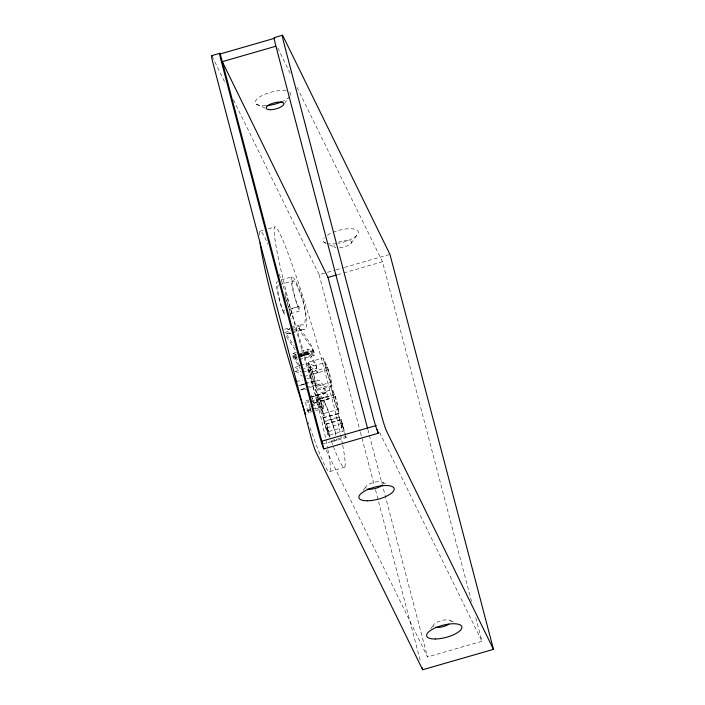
<?xml version="1.0" encoding="UTF-8"?>
<svg xmlns="http://www.w3.org/2000/svg" width="705" height="705" viewBox="0 0 705 705"><rect width="100%" height="100%" fill="white"/><g stroke="black" fill="none" stroke-linecap="round" stroke-linejoin="round"><path stroke-width="0.53" stroke-dasharray="3.52 2.64" d="M299.643 365.701L294.875 357.743L296.999 357.047M304.19 376.549L318.105 372.416L315.488 363.524L309.689 353.478L314.254 355.285L313.963 351.769L310.658 344.26L300.788 329.35L292.319 331.791M290.152 313.751L299.669 311.011L299.607 309.654L298.911 306.411L289.385 309.151M341.202 419.457L342.137 427.688L327.314 431.954L326.38 423.731L341.202 419.457L344.78 432.429M342.154 423.361L343.176 431.266L328.363 435.531L327.332 427.627L342.154 423.361L344.542 432.491M308.393 400.625C308.764 406.609 304.842 395.435 305.996 404.176A27.275 1.78 73.9 0 0 306.19 405.393L308.235 412.663L311.504 411.79M309.874 404.185L309.53 405.622A77.964 5.094 73.9 0 1 310.226 407.155M309.328 399.7L320.969 396.342C325.181 402.449 321.207 392.227 326.107 392.879L322.696 387.054L319.418 384.066L307.001 387.424M279.488 284.758L293.245 280.793L294.99 282.212A90.407 5.904 73.9 0 1 296.267 284.326C301.951 296.479 307.442 310.685 304.569 324.133A428.208 27.971 73.9 0 1 303.723 324.97C289.279 322.59 313.672 347.468 313.029 350.535L311.918 351.266L308.12 349.142L297.043 352.315M324.221 421.176L324.503 421.59L339.325 417.316L339.035 416.902L324.221 421.176L327.314 431.954M339.035 416.902L342.137 427.688M289.993 328.001L289.755 328.407A428.208 27.971 73.9 0 1 288.909 329.244L284.661 329.191M316.14 386.534L313.293 374.064L309.786 366.908L324.608 362.643L328.116 369.799L330.962 382.26L316.14 386.534L313.249 379.59L309.786 366.908M323.26 413.676L320.414 401.215L316.906 394.06L331.72 389.786L335.227 396.941L338.074 409.411L323.26 413.676L320.361 406.741L316.906 394.06M284.529 103.45L288.266 98.365M351.002 243.366L357.224 234.888M363.154 490.389L366.265 486.15M430.87 628.604L433.98 624.374M298.832 306.508L286.864 310.121M320.969 396.342L320.81 399.911A27.275 1.78 73.9 0 0 321.004 401.119L323.146 408.433L323.357 407.825A256.444 16.753 73.9 0 0 323.524 407.102C322.758 390.799 335.571 433.134 335.791 435.293M290.539 333.113L289.147 333.773L285.974 333.624L294.223 345.935M300.788 329.35C309.698 331.015 306.411 318.598 305.829 313.108C303.996 302.471 300.762 292.046 296.215 282.247A96.259 6.292 73.9 0 0 294.637 279.277L292.24 276.774L281.418 279.841M298.779 385.697L317.294 380.11L319.638 380.603L321.982 383.291L326.177 391.372L328.979 398.951L326.151 396.756L324.344 401.348L311.645 405.014M295.263 371.509L300.788 369.843M317.946 372.584C315.241 370.072 308.217 363.375 309.715 371.464C310.984 374.161 310.235 381.819 314.774 381.326M308.323 412.698L308.543 412.09A256.444 16.753 73.9 0 0 308.711 411.368L309.231 406.996L312.024 412.839M307.953 349.169C307.072 355.787 314.985 361.639 316.809 368.089L309.213 362.881C306.666 365.692 309.469 370.381 309.812 373.729A12.39 0.811 73.9 0 0 310.394 375.897C311.513 379.748 313.038 389.134 318.642 384.075M322.079 444.291L336.893 440.017L336.972 438.933M312.756 401.612L314.166 403.216L312.103 397.364M296.312 352.518C286.406 353.39 299.704 364.802 300.101 368.636M300.471 389.997L305.944 387.732M317.153 390.297C316.281 380.876 312.905 370.715 308.314 362.247L323.128 357.973C327.728 366.45 331.103 376.611 331.967 386.032L317.153 390.297L313.425 381.052L308.314 362.247M328.363 435.531A8.883 0.582 73.9 0 1 327.693 434.421L323.428 419.616A7.79 0.511 73.9 0 1 323.198 417.739L339.087 413.174C338.215 403.754 334.84 393.601 330.248 385.124L315.426 389.389L320.546 408.204L324.274 417.448L323.983 414.179L320.017 398.757L315.426 389.389M292.002 276.792C289.764 279.92 292.117 284.679 292.416 288.257A23.521 1.533 73.9 0 0 293.324 292.108L297.193 305.732L299.669 311.011M304.26 383.855L299.625 385.688M278.431 285.067L278.29 285.111A137.14 8.962 73.9 0 0 277.946 285.454L277.673 289.799L279.074 297.351A17.616 1.154 73.9 0 0 279.647 299.66C281.471 302.877 280.528 312.368 285.807 310.429M293.245 280.793L293.113 280.837A137.14 8.962 73.9 0 0 292.76 281.189L292.487 285.525L293.897 293.077A17.616 1.154 73.9 0 0 294.47 295.386L296.875 303.714L298.506 306.772M283.683 311.037C287.517 324.97 278.404 299.114 278.51 296.373A23.521 1.533 73.9 0 1 277.603 292.531C277.532 289.279 274.324 282.961 277.673 281.101M259.863 231.284L264.102 230.068M268.332 228.852L274.686 227.019M233.399 99.784L319.118 274.747L326.521 272.615M327.578 272.315L334.972 270.182M336.029 269.874L343.432 267.741M344.489 267.442L388.878 254.655M337.431 274.721L342.665 273.214M343.714 272.906L382.471 261.74L471.645 601.938M284.547 329.217L289.834 327.693M290.892 327.384L299.361 324.943M288.248 329.517L290.372 328.9M291.429 328.601L303.071 325.243M284.697 332.478L291.05 330.645M292.108 330.345L299.519 328.213M285.974 333.624L291.262 332.099M289.147 333.773L291.262 333.165M291.993 332.954L304.701 329.297M292.936 355.549L297.175 354.333M298.233 354.025L307.759 351.284M298.215 354.809L313.029 350.535M293.192 356.439L297.431 355.223M298.488 354.915L308.014 352.174M298.638 355.302L313.743 351.019M293.456 357.232L296.629 356.316M300.859 355.1L308.27 352.958M299.14 356.043L313.963 351.769M298.056 356.739L309.698 353.381M294.875 357.743L296.99 357.135M301.229 355.91L309.689 353.478M294.972 358.017L297.087 357.409M301.317 356.192L309.786 353.751M299.396 357.012L314.21 352.738M299.431 359.559L314.254 355.285M299.687 365.622L294.39 367.146L296.294 367.948L301.449 372.258M300.744 365.322L309.213 362.881M301.846 369.535L310.315 367.094M303.053 372.055L316.809 368.089M312.905 371.614L327.719 367.34M313.293 374.064L328.116 369.799M296.294 381.74L302.648 379.907M306.878 378.691L311.117 377.466M305.318 383.555L317.294 380.11M301.211 389.891L305.45 388.666M309.68 387.45L316.034 385.617M310.2 397.135L325.023 392.87M310.535 397.047L325.357 392.782M311.293 397.144L326.107 392.879M306.155 400.607L308.27 399.999M311.337 401.022L326.151 396.756M320.017 398.757L334.84 394.492M310.279 402.238L322.978 398.581M314.174 402.696L328.988 398.431M320.414 401.215L335.227 396.941M314.113 403.251L328.935 398.977M311.346 406.388L324.044 402.731M307.345 410.425L311.575 409.208M312.632 408.9L322.159 406.159M307.591 411.226L310.773 410.31M315.003 409.094L322.414 406.961M315.734 410.566L323.146 408.433M323.198 417.739L338.374 413.8L339.325 417.316M326.38 423.731L326.671 424.146L341.493 419.872M346.155 437.664L345.609 436.554L330.795 440.828L331.332 441.929L346.155 437.664L345.053 433.478M329.79 471.539L344.604 467.265M326.124 450.072L427.477 656.972L481.956 641.277L475.267 615.765M302.137 384.472L304.816 384.868M292.813 353.54L294.073 353.628L297.096 355.531M294.875 357.655L297.863 359.356M295.492 371.368L297.827 372.46L302.137 376.162M303.82 388.34L306.587 389.698M256.329 104.084L266.693 108.852M324.044 242.308L325.93 243.172M329.693 244.908L334.408 247.067M382.859 482.44L385.679 483.745M450.565 620.664L453.394 621.96M330.962 382.26L328.063 375.324L324.608 362.643M338.074 409.411L335.183 402.476L331.72 389.786M336.893 440.017L336.373 439.18M331.967 386.032L328.248 376.787L323.128 357.973M339.087 413.174L335.36 403.93L330.248 385.124M338.374 413.8L338.021 413.465A7.79 0.511 73.9 0 0 338.25 415.342L342.515 430.147A8.883 0.582 73.9 0 0 343.176 431.266M286.389 336.629L296.153 351.319M295.007 347.151L295.421 347.812M277.735 47.949L290.768 74.545M297.043 87.358L382.471 261.74M212.099 56.285L225.653 83.966M379.634 432.403L481.956 641.277M311.002 394.844L311.354 395.637M284.802 294.584L288.671 306.701L291.218 318.748M285.595 297.915L288.803 308.455M323.56 418.074L324.503 421.59M367.843 429.46L427.477 656.972M319.118 274.747L360.14 431.257M360.422 432.324L374.373 485.56M375.492 489.816L420.7 662.295M344.815 433.513L345.609 436.554M326.671 424.146L329.966 436.695M327.332 427.627L329.728 436.765M289.094 309.733L289.552 312.024M289.896 313.981L290.222 316.298M324.353 401.356A77.964 5.094 73.9 0 1 327.437 408.636L328.327 410.918A68.923 4.503 73.9 0 1 329.667 414.487L335.404 432.121A9.782 0.643 73.9 0 1 336.267 435.487M310.597 407.992A77.964 5.094 73.9 0 1 310.984 408.882M311.777 410.803A77.964 5.094 73.9 0 1 312.2 411.826M342.709 445.287A125.217 8.178 73.9 0 1 332.989 445.622M332.61 444.635A125.217 8.178 73.9 0 1 330.248 438.36M329.843 437.25A125.217 8.178 73.9 0 1 274.897 238.96L274.853 238.643A125.217 8.178 73.9 0 1 286.759 249.861A125.217 8.178 73.9 0 1 322.74 363.41L334.39 407.798A125.217 8.178 73.9 0 1 342.269 442.96M327.895 449.552A125.217 8.178 73.9 0 1 309.301 425.326M308.931 424.225A125.217 8.178 73.9 0 1 308.288 422.339M259.29 235.021A125.217 8.178 73.9 0 1 267.9 244.089M279.233 274.263A125.217 8.178 73.9 0 1 327.446 447.226M289.685 92.205A18.18 6.283 -14.7 0 1 290.125 95.809M289.508 96.664A18.18 6.283 -14.7 0 1 281.612 101.828M265.767 105.706A18.18 6.283 -14.7 0 1 258.999 97.413A18.18 6.283 -14.7 0 1 286.697 90.927M333.016 232.306A18.18 6.283 -14.7 0 1 358.158 231.346A18.18 6.283 -14.7 0 1 338.409 243.313M336.408 243.63A18.18 6.283 -14.7 0 1 327.032 243.586M325.833 243.251A18.18 6.283 -14.7 0 1 324.221 237.841M327.358 235.197A18.18 6.283 -14.7 0 1 332.117 232.685M366.177 488.38A9.086 3.146 -14.7 0 1 374.646 482.149A9.086 3.146 -14.7 0 1 382.771 484.67M433.892 626.604A9.086 3.146 -14.7 0 1 440.819 620.761A9.086 3.146 -14.7 0 1 451.059 621.66M338.444 242.256A9.086 3.146 -14.7 0 1 351.566 241.938A9.086 3.146 -14.7 0 1 339.131 247.878M335.906 247.711A9.086 3.146 -14.7 0 1 336.065 243.516"/><path stroke-width="1.06" d="M211.694 55.651L219.863 53.298M274.342 37.603L282.511 35.25M220.268 53.933L274.747 38.237A12.496 0.82 73.9 0 0 275.778 45.631L373.368 417.95A12.496 0.82 73.9 0 0 378.277 433.24L323.806 448.935A12.496 0.82 73.9 0 1 318.898 433.645L221.308 61.326A12.496 0.811 73.9 0 1 220.268 53.933L323.806 448.935M275.726 46.274L222.295 61.67L328.001 277.435L367.569 428.402M328.001 277.435L336.382 275.02M376.25 425.512L321.78 441.198L322.74 443.172M212.099 56.285A12.496 0.82 73.9 0 0 213.139 63.679L310.729 435.998A12.496 0.82 73.9 0 0 315.629 451.288L422.656 669.75L493.474 649.349L389.935 254.346L282.916 35.884A12.496 0.82 73.9 0 0 283.956 43.278L381.546 415.598A12.496 0.82 73.9 0 0 386.455 430.887L493.474 649.349M295.571 380.162L295.774 380.876M377.263 429.38L378.277 433.24M422.092 667.617L422.656 669.75M260.03 242.908L260.075 243.225A125.217 8.178 73.9 0 0 305.662 414.487M281.612 101.828A18.18 6.283 -14.7 0 1 266.728 105.627M448.909 624.216A9.086 3.146 -14.7 0 1 435.382 627.238M381.193 486.001A9.086 3.146 -14.7 0 1 367.675 489.023M270.508 109.698A9.086 3.146 -14.7 0 0 283.859 103.908A9.086 3.146 -14.7 0 0 270.729 104.04A9.086 3.146 -14.7 0 0 270.508 109.698M367.499 500.779A18.18 6.283 -14.7 0 0 394.201 489.2A18.18 6.283 -14.7 0 0 367.939 489.464A18.18 6.283 -14.7 0 0 367.499 500.779M435.205 638.994A18.18 6.283 -14.7 0 0 461.916 627.424A18.18 6.283 -14.7 0 0 435.655 627.688A18.18 6.283 -14.7 0 0 435.205 638.994"/></g></svg>
